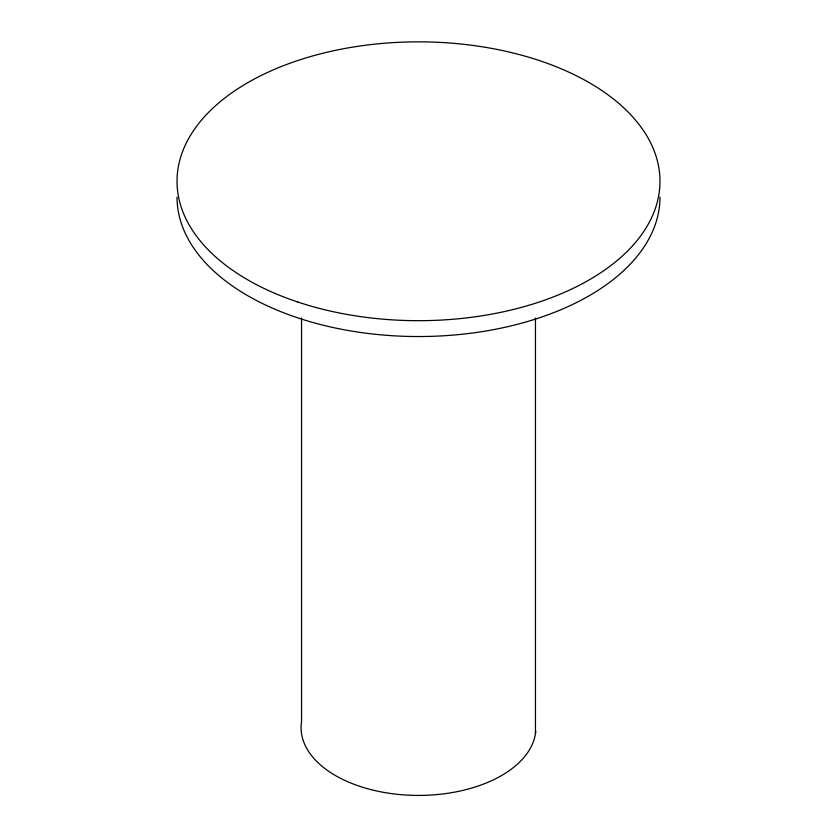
<?xml version="1.0" encoding="UTF-8"?>
<svg xmlns="http://www.w3.org/2000/svg" width="837" height="837" viewBox="0 0 837 837"><rect width="100%" height="100%" fill="white"/><g stroke="black" fill="none" stroke-linecap="round" stroke-linejoin="round"><path stroke-width="1.26" d="M535.45 318.112L535.45 733.63M301.55 317.861L301.55 721.62A117.41 67.787 0 0 0 410.276 795.255A117.41 67.787 0 0 0 535.753 731.119M659.985 197.113A241.485 139.423 0 0 1 418.5 336.537A241.485 139.423 0 0 1 177.015 197.113M297.763 302.011A241.485 139.423 0 0 0 659.985 181.273A241.485 139.423 0 0 0 297.763 60.526A241.485 139.423 0 0 0 297.763 302.011"/></g></svg>
